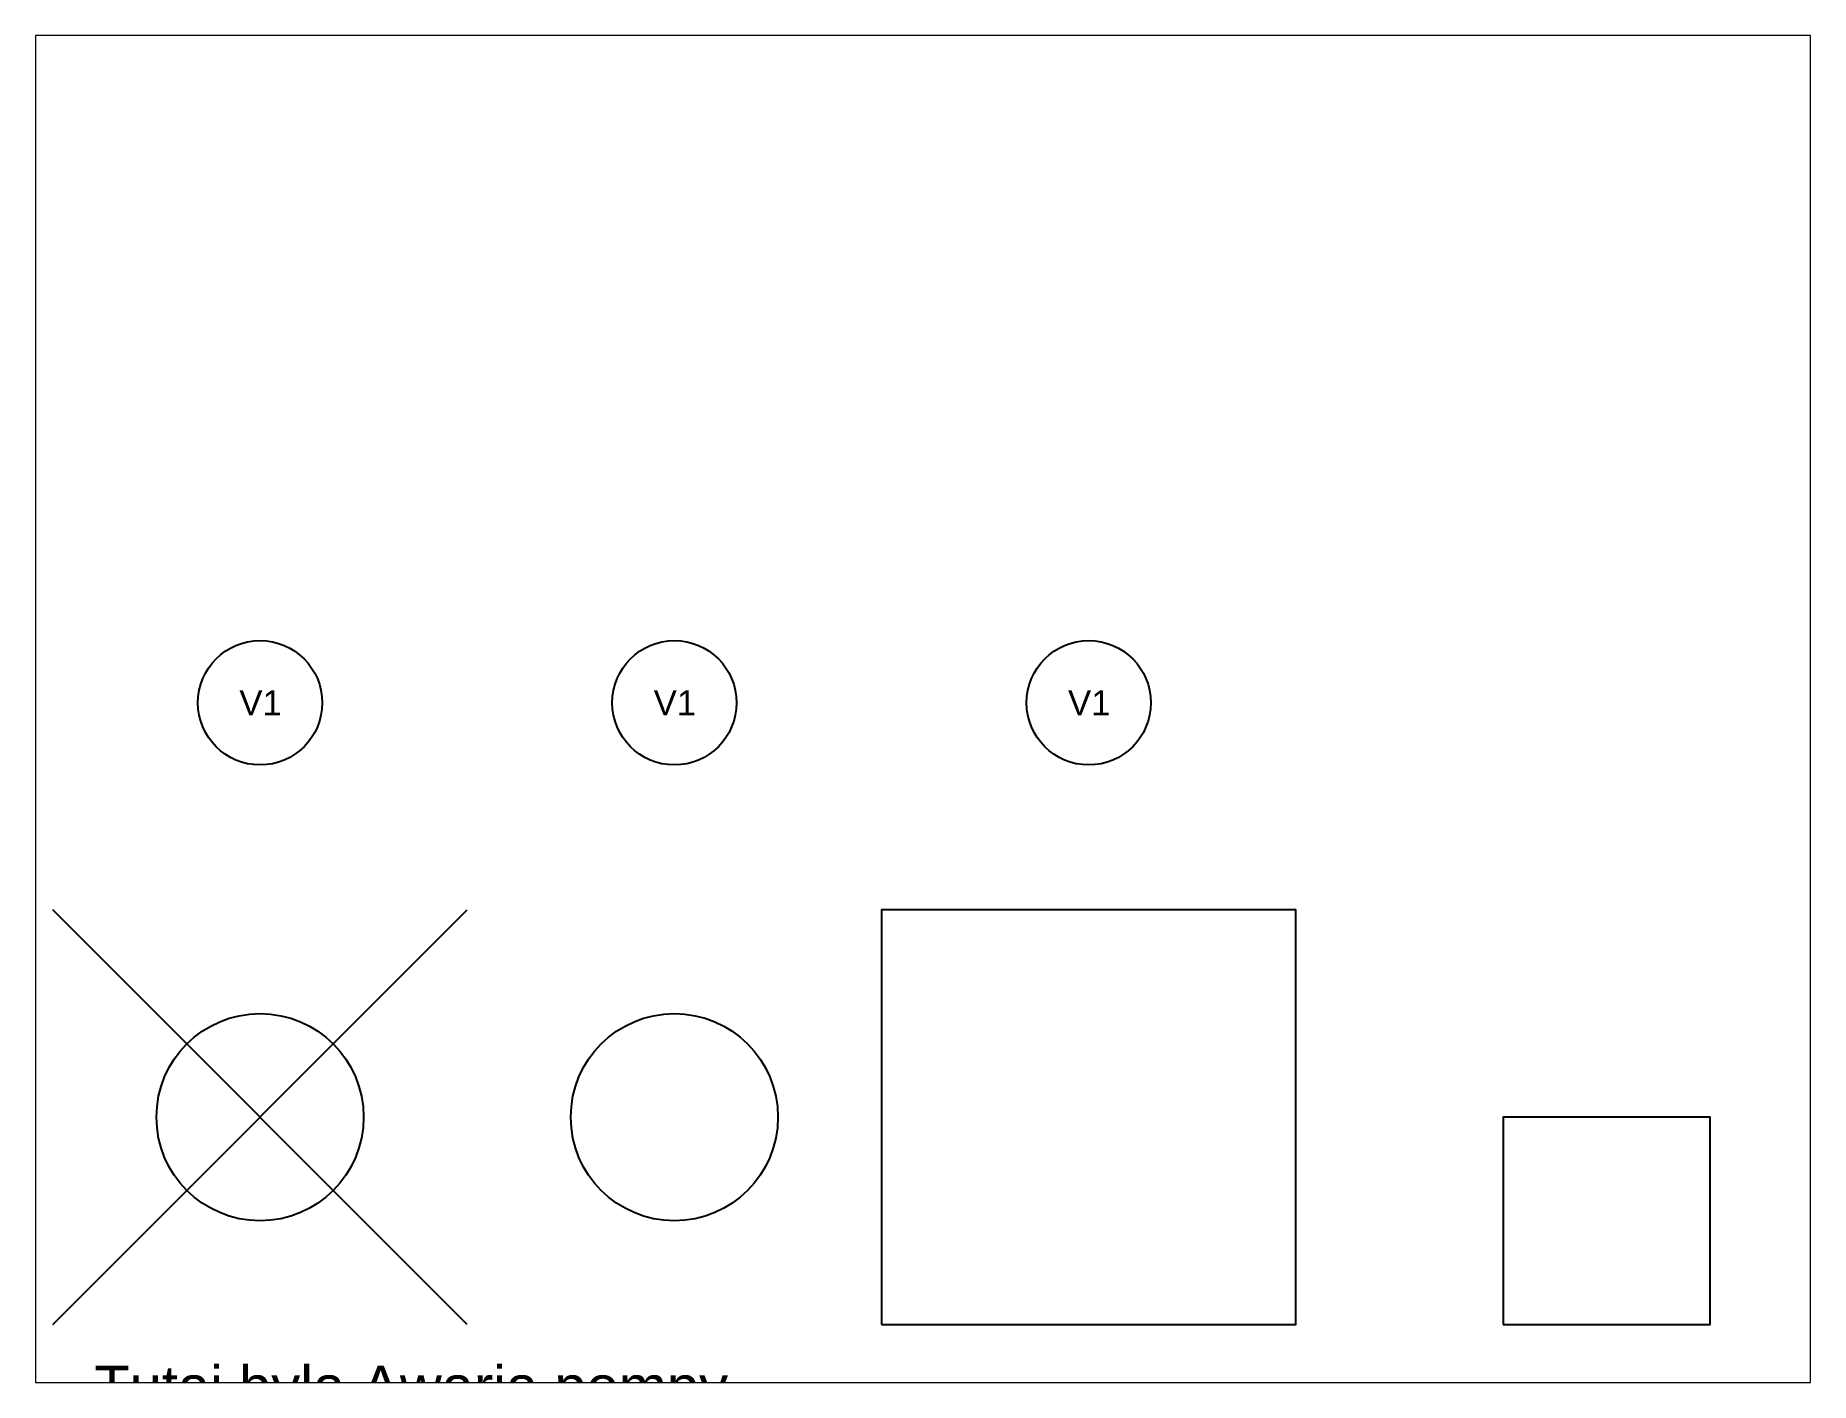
# Paper-space layout 'Arkusz1' of a CAD drawing. Header units: millimetres. Extents: x 26 to 231, y 20 to 176.
# The model-space entities are those that its viewports show. They can reach past a viewport. Long polylines and large blocks are cut down to what shows.
import ezdxf

# ---------------------------------------------------------------- set-up
doc = ezdxf.new("R2010")
doc.units = ezdxf.units.MM
for name, color, linetype in [('Opisy', 7, 'Continuous'), ('Osie', 8, 'Continuous'), ('TEMP_1', 1, 'Continuous'), ('TEMP_2', 2, 'Continuous'), ('Urzadzenia', 3, 'Continuous')]:
    doc.layers.add(name, color=color, linetype=linetype)
doc.styles.get("Standard").update_dxf_attribs({"font": 'arial.ttf'})

# ---------------------------------------------------------------- blocks, each defined once
blk = doc.blocks.new('Silnik')
at = {"color": 0}
blk.add_circle((0, 0), 15, dxfattribs=at)
blk.add_text('V1', height=6, dxfattribs=at).set_placement((-5, -3))

msp = doc.modelspace()

# ---------------------------------------------------------------- linework, layer by layer
for centre in [(50, 50), (150, 50)]:
    msp.add_circle(centre, 25)
at = {"layer": 'Osie'}
for p, q in [((0, 0), (100, 100)), ((100, 0), (0, 100))]:
    msp.add_line(p, q, dxfattribs=at)
at = {"layer": 'TEMP_1'}
msp.add_lwpolyline([(200, 0), (300, 0), (300, 100), (200, 100)], close=True, dxfattribs=at)
at = {"layer": 'TEMP_2'}
msp.add_lwpolyline([(350, 0), (400, 0), (400, 50), (350, 50)], close=True, dxfattribs=at)

# ---------------------------------------------------------------- block references
at = {"layer": 'Urzadzenia'}
for p in [(50, 150), (150, 150), (250, 150)]:
    msp.add_blockref('Silnik', p, dxfattribs=at)

# ---------------------------------------------------------------- texts
at = {"layer": 'Opisy'}
msp.add_text('Tutaj byla Awaria pompy.', height=10, dxfattribs=at).set_placement((10, -20))

psp = doc.layouts.new('Arkusz1')

# ---------------------------------------------------------------- viewports
at = {"layer": '0'}
psp.add_viewport(center=(128.5, 97.5), size=(205.6, 156), view_center_point=(210, 148.5), view_height=325.0506, dxfattribs=at)

doc.saveas('drawing.dxf')
